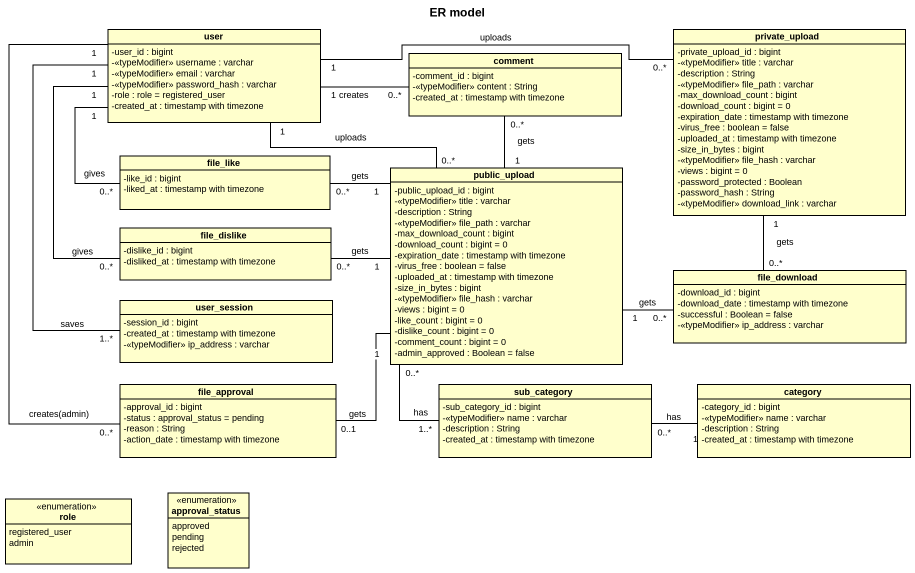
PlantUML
@startuml
title ER model
hide circle
hide empty members
skinparam classAttributeIconSize 0
class user {
  -user_id : bigint
  -<<typeModifier>> username : varchar
  -<<typeModifier>> email : varchar
  -<<typeModifier>> password_hash : varchar
  -role : role = registered_user
  -created_at : timestamp with timezone
}
class comment {
  -comment_id : bigint
  -<<typeModifier>> content : String
  -created_at : timestamp with timezone
}
class private_upload {
  -private_upload_id : bigint
  -<<typeModifier>> title : varchar
  -description : String
  -<<typeModifier>> file_path : varchar
  -max_download_count : bigint
  -download_count : bigint = 0
  -expiration_date : timestamp with timezone
  -virus_free : boolean = false
  -uploaded_at : timestamp with timezone
  -size_in_bytes : bigint
  -<<typeModifier>> file_hash : varchar
  -views : bigint = 0
  -password_protected : Boolean
  -password_hash : String
  -<<typeModifier>> download_link : varchar
}
class file_like {
  -like_id : bigint
  -liked_at : timestamp with timezone
}
class public_upload {
  -public_upload_id : bigint
  -<<typeModifier>> title : varchar
  -description : String
  -<<typeModifier>> file_path : varchar
  -max_download_count : bigint
  -download_count : bigint = 0
  -expiration_date : timestamp with timezone
  -virus_free : boolean = false
  -uploaded_at : timestamp with timezone
  -size_in_bytes : bigint
  -<<typeModifier>> file_hash : varchar
  -views : bigint = 0
  -like_count : bigint = 0
  -dislike_count : bigint = 0
  -comment_count : bigint = 0
  -admin_approved : Boolean = false
}
class file_dislike {
  -dislike_id : bigint
  -disliked_at : timestamp with timezone
}
class file_download {
  -download_id : bigint
  -download_date : timestamp with timezone
  -successful : Boolean = false
  -<<typeModifier>> ip_address : varchar
}
class user_session {
  -session_id : bigint
  -created_at : timestamp with timezone
  -<<typeModifier>> ip_address : varchar
}
class file_approval {
  -approval_id : bigint
  -status : approval_status = pending
  -reason : String
  -action_date : timestamp with timezone
}
class sub_category {
  -sub_category_id : bigint
  -<<typeModifier>> name : varchar
  -description : String
  -created_at : timestamp with timezone
}
class category {
  -category_id : bigint
  -<<typeModifier>> name : varchar
  -description : String
  -created_at : timestamp with timezone
}
enum role {
  registered_user
  admin
}
enum approval_status {
  approved
  pending
  rejected
}
user "1" -right- "0..*" comment : creates
user "1" -right- "0..*" private_upload : uploads
user "1" -- "0..*" file_like : gives
user "1" -- "0..*" public_upload : uploads
user "1" -- "0..*" file_dislike : gives
user "1" -- "1..*" user_session : saves
user "1" -- "0..*" file_approval : creates(admin)
file_like "0..*" -right- "1" public_upload : gets
public_upload "1" -up- "0..*" comment : gets
public_upload "1" -right- "0..*" file_download : gets
public_upload "1" -left- "0..1" file_approval : gets
file_dislike "0..*" -right- "1" public_upload : gets
file_download "0..*" -up- "1" private_upload : gets
sub_category "1..*" -up- "0..*" public_upload : has
category "1" -left- "0..*" sub_category : has
@enduml
